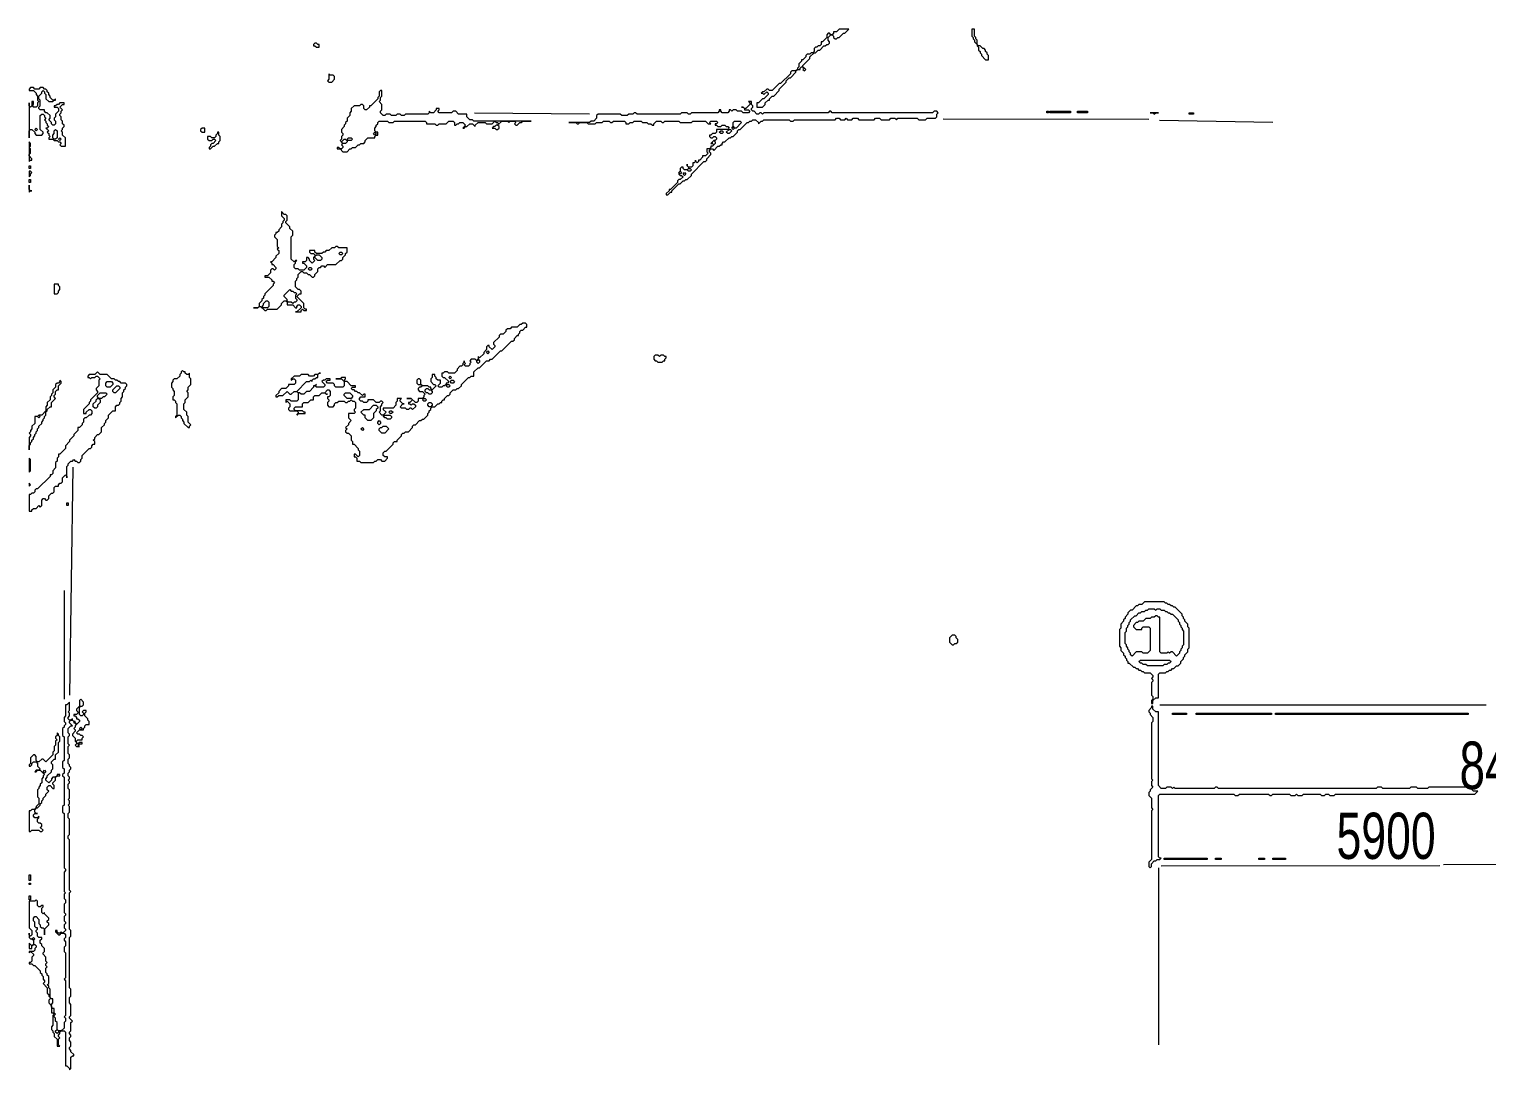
# Model space of a CAD drawing. Extents: x 25 to 4929, y 26 to 3478.
# Drawn here: x 25 to 1070, y 2731 to 3478 of the extents above; entities that cross this region are included whole.
import ezdxf

# ---------------------------------------------------------------- set-up
doc = ezdxf.new("R2010")
doc.units = 0
for name, color, linetype, lineweight in [('OCR_TEXT', 6, 'Continuous', 0), ('TRACE_CURVE', 6, 'Continuous', 0), ('TRACE_STRAIGHT', 5, 'Continuous', 0), ('TRACE_TEXT_SYMBOL', 6, 'Continuous', 0)]:
    doc.layers.add(name, color=color, linetype=linetype, lineweight=lineweight)
doc.styles.add('wqy-unicode', font='wqy-unicode.lff')

msp = doc.modelspace()

# ---------------------------------------------------------------- linework, layer by layer
at = {"layer": 'TRACE_CURVE', "color": 6}
for points in [[(62, 2997), (61, 2996), (61, 2992), (59, 2990), (59, 2989), (60, 2988), (60, 2987), (59, 2986), (57, 2986), (57, 2985), (58, 2985), (59, 2984), (59, 2983), (60, 2983), (61, 2982), (61, 2981), (59, 2979), (58, 2980), (58, 2981), (57, 2981), (56, 2982), (56, 2983), (55, 2982), (54, 2982), (53, 2983), (53, 2984), (54, 2985), (54, 2987), (53, 2988), (54, 2989), (54, 2995), (52, 2993), (51, 2993), (51, 2985), (50, 2984), (50, 2981), (51, 2980), (51, 2979), (50, 2978), (50, 2977), (49, 2976), (49, 2971), (50, 2970), (50, 2953), (49, 2952), (49, 2948), (50, 2947), (50, 2944), (49, 2943), (49, 2942), (50, 2941), (50, 2921), (49, 2920), (49, 2916), (50, 2915), (50, 2876), (51, 2875), (51, 2874), (50, 2873), (50, 2859), (51, 2858), (50, 2857), (50, 2854), (51, 2853)], [(59, 2963), (61, 2963), (60, 2964), (61, 2965), (63, 2965), (63, 2966), (61, 2966), (60, 2965), (59, 2966), (59, 2967), (60, 2968), (63, 2968), (63, 2969), (64, 2970), (63, 2971), (62, 2971), (61, 2972), (60, 2972), (59, 2973), (61, 2975), (64, 2975), (64, 2976), (65, 2977), (65, 2978), (66, 2979), (68, 2979), (68, 2981), (67, 2982), (67, 2983), (65, 2985), (65, 2987), (66, 2988), (66, 2989), (64, 2989), (63, 2988), (64, 2987), (64, 2986), (63, 2985), (62, 2985), (61, 2986), (61, 2991), (62, 2992), (63, 2992), (64, 2993), (64, 2995), (62, 2997)], [(53, 2899), (54, 2900), (54, 2911), (53, 2912), (53, 2915), (54, 2916), (54, 2920), (53, 2921), (54, 2922), (54, 2924), (53, 2925), (54, 2926), (54, 2932), (53, 2933), (53, 2936), (54, 2937), (54, 2938), (53, 2939), (54, 2940), (54, 2941), (53, 2942), (53, 2944), (54, 2945), (54, 2946), (55, 2947), (55, 2948), (54, 2949), (54, 2950), (53, 2951), (53, 2954), (54, 2955), (54, 2957), (53, 2958), (53, 2963), (54, 2964), (53, 2965), (53, 2970), (54, 2971), (54, 2972), (53, 2973), (53, 2976), (55, 2978), (56, 2978), (54, 2980), (54, 2981), (55, 2982), (56, 2982), (57, 2981), (57, 2980), (58, 2980), (59, 2979), (58, 2978), (58, 2977), (57, 2976), (58, 2975), (58, 2974), (56, 2972), (56, 2971), (58, 2969), (58, 2967), (59, 2966), (59, 2965), (58, 2964), (59, 2963)], [(42, 2770), (42, 2763), (41, 2762), (41, 2760), (42, 2759), (42, 2758), (43, 2757), (43, 2755), (45, 2753), (45, 2748), (47, 2748), (46, 2749), (46, 2753), (47, 2754), (46, 2755), (46, 2756), (47, 2757), (47, 2758), (48, 2759), (50, 2759), (51, 2758), (51, 2734), (52, 2734), (54, 2732), (54, 2731), (55, 2732), (55, 2740), (56, 2741), (57, 2741), (57, 2742), (55, 2744), (55, 2745), (54, 2746), (54, 2747), (55, 2748), (55, 2751), (54, 2752), (54, 2754), (55, 2755), (55, 2756), (54, 2757), (54, 2758), (55, 2759), (55, 2765), (56, 2766), (54, 2768), (54, 2769), (55, 2770), (55, 2778), (54, 2779), (54, 2783), (55, 2784), (55, 2789), (54, 2790), (54, 2826), (55, 2827), (55, 2831), (54, 2832), (54, 2858), (55, 2859), (54, 2860), (54, 2896), (53, 2897), (53, 2899)], [(32, 2848), (31, 2849), (31, 2852), (30, 2853), (29, 2852), (25, 2852), (25, 2833), (27, 2831), (27, 2828), (26, 2827), (25, 2828), (25, 2829), (25, 2826), (26, 2825), (27, 2825), (28, 2824), (28, 2821), (27, 2820), (25, 2822), (25, 2818), (27, 2818), (27, 2820), (28, 2821), (29, 2821), (30, 2820), (30, 2819), (29, 2818), (29, 2817), (28, 2816), (25, 2816), (25, 2815), (26, 2816), (28, 2814), (28, 2813), (27, 2812), (27, 2809), (26, 2808), (25, 2808), (25, 2807), (27, 2807), (28, 2806), (29, 2806), (33, 2802), (33, 2801), (34, 2800), (34, 2799), (35, 2798), (35, 2796), (36, 2795), (36, 2794), (35, 2793), (38, 2790), (38, 2786), (39, 2785), (39, 2784), (40, 2783), (40, 2782), (39, 2781), (39, 2779), (41, 2777), (41, 2772), (42, 2772), (43, 2771), (42, 2770)], [(39, 2790), (39, 2791), (38, 2792), (39, 2793), (39, 2798), (38, 2799), (38, 2800), (37, 2801), (37, 2804), (38, 2805), (37, 2806), (37, 2807), (38, 2808), (37, 2809), (37, 2812), (35, 2814), (35, 2815), (36, 2816), (36, 2818), (34, 2820), (34, 2821), (33, 2822), (33, 2824), (34, 2825), (34, 2826), (32, 2826), (31, 2827), (31, 2829), (30, 2830), (30, 2831), (31, 2832), (31, 2833), (30, 2833), (29, 2834), (29, 2837), (28, 2838), (28, 2840), (29, 2841), (30, 2841), (32, 2839), (32, 2836), (33, 2835), (33, 2834), (34, 2833), (35, 2833), (36, 2832), (36, 2828), (36, 2832), (39, 2835), (39, 2836), (38, 2837), (38, 2838), (39, 2839), (39, 2840), (36, 2843), (36, 2844), (35, 2843), (34, 2844), (34, 2847), (35, 2848), (35, 2849), (34, 2849), (33, 2848), (32, 2848)], [(51, 2853), (51, 2851), (50, 2850), (50, 2844), (51, 2843), (51, 2842), (50, 2841), (50, 2838), (51, 2837), (51, 2836), (50, 2835), (50, 2833), (51, 2832), (51, 2831), (49, 2829), (48, 2830), (47, 2829), (46, 2829), (45, 2830), (45, 2831), (44, 2831), (44, 2830), (46, 2828), (47, 2828), (48, 2829), (50, 2829), (51, 2828), (51, 2826), (50, 2825), (50, 2824), (51, 2823), (51, 2820), (50, 2819), (50, 2816), (51, 2815), (51, 2797), (50, 2796), (51, 2795), (51, 2770), (50, 2769), (51, 2768), (51, 2766), (50, 2765), (50, 2761), (48, 2759), (46, 2759), (45, 2760), (45, 2765), (44, 2766), (44, 2768), (43, 2769), (43, 2770), (44, 2771), (43, 2772), (43, 2775), (42, 2775), (41, 2776), (41, 2778), (42, 2779), (42, 2782), (41, 2782), (40, 2783), (40, 2789), (39, 2790)]]:
    msp.add_lwpolyline(points, dxfattribs=at)
for points in [[(61, 2976), (62, 2977), (63, 2976), (62, 2975)], [(27, 2825), (28, 2826), (29, 2825), (28, 2824)], [(44, 2759), (45, 2760), (46, 2759), (46, 2758), (45, 2757), (44, 2758)]]:
    msp.add_lwpolyline(points, close=True, dxfattribs=at)
at = {"layer": 'TRACE_STRAIGHT', "color": 5}
for p, q in [((344.4, 3417.9), (426.9, 3417.1)), ((680.6, 3413.6), (828.1, 3413.3)), ((835.6, 3412.6), (916.9, 3411.3)), ((54.1, 2999.9), (56.6, 3163.6)), ((50, 3075), (50, 2997)), ((836, 2993), (1070, 2993)), ((835, 2876), (835, 2749)), ((836.9, 2877.5), (1036.9, 2877.7)), ((1039.4, 2878.5), (1171.9, 2878.7))]:
    msp.add_line(p, q, dxfattribs=at)
at = {"layer": 'TRACE_TEXT_SYMBOL', "color": 6}
for points in [[(606, 3478), (604, 3476), (602, 3476), (602, 3475), (601, 3474), (600, 3474), (599, 3475), (598, 3475), (597, 3474), (597, 3472), (594, 3469), (593, 3469), (593, 3467), (592, 3466), (591, 3466), (590, 3465), (589, 3465), (588, 3464), (588, 3462), (587, 3461), (586, 3461), (585, 3460), (583, 3460), (582, 3459), (582, 3458), (580, 3456), (579, 3456), (579, 3455), (577, 3453), (577, 3451), (576, 3450), (576, 3449), (575, 3448), (572, 3448), (571, 3447), (571, 3446), (564, 3439), (563, 3439), (558, 3434), (556, 3434), (555, 3435), (554, 3435), (552, 3433), (551, 3433), (550, 3432), (551, 3432), (552, 3431), (554, 3433), (555, 3432), (555, 3431), (552, 3428), (551, 3428), (548, 3425), (547, 3425), (547, 3422), (551, 3422), (553, 3424), (553, 3425), (555, 3427), (556, 3427), (556, 3428), (558, 3430), (559, 3430), (563, 3434)], [(563, 3434), (563, 3435), (568, 3440), (568, 3441), (570, 3443), (571, 3443), (575, 3447), (575, 3448), (576, 3449), (578, 3449), (578, 3450), (579, 3451), (580, 3451), (581, 3450), (580, 3449), (581, 3448), (582, 3449), (580, 3451), (580, 3452), (585, 3457), (585, 3458), (588, 3461), (589, 3461), (591, 3463), (592, 3463), (595, 3466), (596, 3466), (597, 3467), (598, 3467), (599, 3468), (599, 3469), (598, 3470), (598, 3472), (600, 3474), (601, 3474), (602, 3473), (602, 3472), (603, 3471), (604, 3471), (605, 3472), (606, 3472), (609, 3475), (610, 3475), (613, 3478), (606, 3478)], [(26, 3436), (25, 3435), (25, 3434), (28, 3434), (30, 3432), (30, 3431), (31, 3430), (31, 3427), (32, 3426), (31, 3425), (31, 3423), (30, 3422), (28, 3422), (27, 3423), (28, 3424), (28, 3426), (27, 3426), (27, 3423), (26, 3422), (25, 3423), (25, 3425), (25, 3400), (25, 3405), (26, 3406), (27, 3406), (29, 3404), (29, 3403), (30, 3402), (34, 3402), (35, 3403), (35, 3404), (33, 3406), (33, 3416), (34, 3417), (35, 3417), (36, 3416), (36, 3415), (37, 3414), (36, 3413), (37, 3412), (37, 3411), (38, 3410), (38, 3409), (39, 3408), (38, 3407), (37, 3407), (39, 3405), (38, 3404), (39, 3403), (39, 3402), (40, 3401), (39, 3400), (39, 3399), (42, 3399), (43, 3398), (45, 3398), (46, 3397), (47, 3397), (48, 3396), (47, 3395), (48, 3394), (51, 3394), (51, 3400), (49, 3402)], [(44, 3427), (44, 3428), (43, 3427), (42, 3427), (40, 3429), (40, 3430), (39, 3431), (39, 3432), (38, 3433), (38, 3434), (37, 3435), (36, 3435), (35, 3436), (33, 3436), (32, 3435), (29, 3435), (28, 3436), (26, 3436)], [(49, 3402), (49, 3404), (48, 3405), (49, 3406), (49, 3407), (50, 3408), (50, 3409), (49, 3410), (49, 3412), (48, 3413), (48, 3415), (47, 3416), (47, 3417), (48, 3418), (48, 3419), (49, 3420), (47, 3422), (49, 3424), (50, 3424), (50, 3425), (47, 3425), (46, 3424), (45, 3424), (44, 3423), (43, 3423), (43, 3422), (45, 3422), (46, 3421), (46, 3419), (44, 3417), (44, 3415), (43, 3414), (43, 3413), (44, 3412), (44, 3410), (43, 3409), (42, 3409), (41, 3410), (41, 3411), (39, 3413), (40, 3414), (40, 3416), (38, 3418), (37, 3418), (36, 3419), (36, 3420), (33, 3420), (32, 3421), (32, 3422), (33, 3423), (33, 3427), (32, 3428), (32, 3430), (34, 3432), (34, 3433), (35, 3434), (36, 3433), (36, 3432), (37, 3431), (37, 3428), (39, 3426), (42, 3426), (43, 3427), (44, 3427)], [(277, 3434), (276, 3433), (276, 3430), (275, 3429), (275, 3428), (270, 3423), (269, 3423), (269, 3422), (267, 3420), (266, 3420), (265, 3421), (265, 3423), (264, 3424), (263, 3424), (262, 3423), (258, 3423), (256, 3421), (256, 3419), (255, 3418), (255, 3416), (253, 3414), (253, 3412), (252, 3411), (252, 3410), (251, 3409), (251, 3408), (249, 3406), (249, 3404), (250, 3403), (250, 3402), (249, 3401), (249, 3399), (248, 3398), (250, 3396), (249, 3395), (250, 3394), (250, 3393), (249, 3392), (248, 3392), (247, 3393), (246, 3393), (246, 3392), (248, 3392), (250, 3390), (253, 3390), (255, 3392), (256, 3392), (257, 3393), (259, 3393), (261, 3395), (262, 3395), (263, 3396), (265, 3396), (266, 3397), (266, 3398), (268, 3400), (273, 3400), (273, 3401), (274, 3402), (275, 3402), (275, 3404), (274, 3404), (273, 3405), (273, 3407)], [(375, 3409), (377, 3411), (378, 3411), (379, 3412), (385, 3412), (344, 3412), (343, 3413), (341, 3413), (339, 3415), (339, 3417), (333, 3417), (331, 3419), (329, 3419), (328, 3418), (319, 3418), (318, 3419), (319, 3420), (319, 3421), (317, 3421), (317, 3420), (315, 3418), (313, 3418), (312, 3419), (312, 3418), (311, 3417), (295, 3417), (294, 3416), (292, 3416), (291, 3417), (289, 3417), (288, 3416), (285, 3416), (284, 3417), (281, 3417), (280, 3416), (279, 3416), (277, 3418), (277, 3419), (278, 3420), (278, 3424), (276, 3426), (277, 3427), (277, 3429), (278, 3430), (278, 3434), (277, 3434)], [(541, 3426), (542, 3425), (542, 3424), (539, 3421), (538, 3421), (537, 3422), (536, 3422), (537, 3422), (538, 3421), (538, 3420), (541, 3420), (542, 3419), (541, 3418), (537, 3418), (536, 3419), (533, 3419), (532, 3420), (530, 3420), (529, 3419), (528, 3420), (527, 3420), (527, 3419), (526, 3418), (522, 3418), (521, 3419), (521, 3420), (520, 3420), (520, 3419), (519, 3418), (500, 3418), (499, 3417), (498, 3417), (497, 3418), (493, 3418), (492, 3417), (461, 3417), (460, 3418), (459, 3418), (458, 3417), (455, 3417), (454, 3416), (450, 3416), (449, 3417), (433, 3417), (432, 3416), (432, 3414), (430, 3412), (428, 3412), (427, 3411), (412, 3411), (417, 3411), (418, 3410), (419, 3410), (420, 3411), (425, 3411), (426, 3410), (431, 3410), (432, 3411), (436, 3411), (437, 3412), (441, 3412), (442, 3411), (443, 3411), (444, 3412)], [(676, 3417), (677, 3418), (676, 3419), (674, 3419), (673, 3418), (601, 3418), (600, 3419), (599, 3419), (598, 3418), (552, 3418), (551, 3417), (550, 3418), (549, 3418), (548, 3417), (547, 3417), (545, 3419), (544, 3419), (543, 3420), (543, 3421), (544, 3422), (544, 3423), (543, 3424), (543, 3426), (541, 3426)], [(273, 3407), (274, 3408), (274, 3409), (275, 3410), (275, 3411), (276, 3412), (282, 3412), (283, 3411), (286, 3411), (287, 3412), (309, 3412), (310, 3411), (310, 3410), (316, 3410), (317, 3409), (318, 3409), (319, 3410), (324, 3410), (326, 3412), (329, 3412), (330, 3411), (330, 3409), (331, 3409), (332, 3410), (333, 3410), (334, 3411), (336, 3411), (338, 3409), (336, 3407), (337, 3407), (338, 3408), (339, 3408), (341, 3410), (343, 3410), (345, 3408), (345, 3409), (347, 3411), (352, 3411), (353, 3410), (357, 3410), (359, 3412), (360, 3411), (361, 3411), (362, 3410), (361, 3409), (360, 3409), (359, 3408), (358, 3408), (357, 3407), (359, 3407), (360, 3406), (361, 3406), (362, 3407), (362, 3408), (361, 3409), (364, 3412), (368, 3412), (369, 3411), (370, 3412), (373, 3412), (374, 3411), (373, 3410), (374, 3409), (375, 3409)], [(444, 3412), (452, 3412), (453, 3411), (453, 3410), (455, 3410), (456, 3411), (458, 3411), (459, 3412), (464, 3412), (465, 3411), (468, 3411), (469, 3410), (471, 3410), (472, 3409), (473, 3409), (473, 3410), (475, 3412), (478, 3412), (479, 3411), (480, 3411), (481, 3412), (491, 3412), (492, 3411), (500, 3411), (501, 3412), (510, 3412), (512, 3410), (514, 3410), (513, 3411), (514, 3412), (518, 3412), (519, 3411), (518, 3410), (517, 3410), (517, 3409), (518, 3409), (519, 3408), (521, 3408), (522, 3409), (524, 3409), (525, 3408), (526, 3408), (527, 3407), (526, 3406), (518, 3406), (518, 3404), (517, 3403), (515, 3403), (514, 3402), (513, 3402), (513, 3401), (514, 3400), (515, 3400), (516, 3401), (517, 3401), (518, 3400), (518, 3399), (517, 3398), (516, 3398), (514, 3396), (515, 3396), (516, 3395), (515, 3394), (514, 3394)], [(514, 3388), (514, 3389), (513, 3390), (513, 3391), (514, 3392), (515, 3392), (516, 3391), (519, 3394), (520, 3394), (521, 3395), (522, 3395), (522, 3396), (523, 3397), (524, 3397), (527, 3400), (528, 3400), (529, 3401), (530, 3401), (533, 3404), (533, 3405), (534, 3406), (535, 3406), (540, 3411), (541, 3411), (542, 3412), (543, 3412), (544, 3413), (546, 3413), (548, 3411), (548, 3410), (550, 3412), (551, 3412), (552, 3413), (570, 3413), (571, 3412), (573, 3412), (574, 3413), (603, 3413), (604, 3414), (606, 3414), (607, 3413), (610, 3413), (611, 3414), (612, 3413), (615, 3413), (616, 3414), (619, 3414), (620, 3413), (631, 3413), (632, 3414), (635, 3414), (636, 3413), (642, 3413), (643, 3414), (646, 3414), (647, 3413), (648, 3414), (662, 3414), (663, 3413), (668, 3413), (669, 3414), (675, 3414), (676, 3415), (676, 3417)], [(514, 3394), (514, 3393), (513, 3392), (511, 3392), (511, 3390), (512, 3389), (510, 3387), (508, 3387), (508, 3386), (506, 3384), (505, 3384), (505, 3383), (504, 3382), (503, 3383), (503, 3384), (503, 3383), (502, 3382), (501, 3382), (501, 3380), (500, 3379), (498, 3379), (497, 3380), (497, 3381), (497, 3380), (498, 3379), (498, 3378), (497, 3377), (495, 3377), (494, 3378), (494, 3379), (493, 3379), (492, 3378), (492, 3376), (491, 3375), (491, 3374), (492, 3373), (493, 3373), (494, 3372), (492, 3370), (491, 3370), (490, 3369), (490, 3368), (485, 3363), (484, 3363), (484, 3362), (482, 3360), (482, 3359), (483, 3359), (485, 3361), (486, 3361), (486, 3362), (491, 3367), (492, 3367), (494, 3369), (495, 3369), (496, 3370), (497, 3370), (500, 3373), (500, 3374), (509, 3383), (510, 3383), (511, 3384), (511, 3385), (514, 3388)], [(206, 3347), (206, 3344), (208, 3342), (208, 3341), (207, 3340), (207, 3339), (206, 3338), (206, 3336), (204, 3334), (204, 3333), (203, 3332), (202, 3332), (202, 3331), (201, 3330), (201, 3329), (203, 3327), (203, 3322), (204, 3321), (203, 3320), (204, 3319), (204, 3317), (202, 3315), (202, 3314), (199, 3311), (198, 3311), (199, 3310), (199, 3309), (200, 3309), (202, 3307), (202, 3306), (201, 3305), (200, 3306), (199, 3306), (198, 3305), (198, 3303), (196, 3301), (194, 3301), (194, 3300), (197, 3300), (199, 3298), (199, 3297), (200, 3297), (201, 3296), (200, 3295), (200, 3294), (194, 3288), (194, 3287), (193, 3286), (193, 3285), (192, 3284), (192, 3283), (190, 3281), (190, 3279), (189, 3278), (186, 3278), (189, 3278), (190, 3279), (191, 3279), (194, 3276), (195, 3276), (196, 3277), (203, 3277), (206, 3280), (206, 3281)], [(247, 3321), (246, 3322), (245, 3322), (244, 3321), (242, 3321), (240, 3319), (238, 3319), (237, 3318), (236, 3318), (235, 3317), (231, 3317), (230, 3318), (230, 3319), (226, 3319), (226, 3318), (227, 3317), (229, 3317), (230, 3316), (230, 3315), (229, 3314), (229, 3313), (230, 3312), (228, 3310), (226, 3312), (226, 3313), (225, 3314), (224, 3314), (224, 3312), (223, 3311), (221, 3311), (221, 3310), (222, 3310), (224, 3308), (224, 3307), (222, 3305), (219, 3305), (218, 3306), (216, 3306), (215, 3307), (215, 3309), (216, 3310), (216, 3311), (217, 3312), (216, 3312), (215, 3311), (213, 3313), (213, 3329), (214, 3330), (214, 3333), (212, 3335), (212, 3336), (209, 3339), (209, 3340), (210, 3341), (210, 3344), (209, 3345), (208, 3345), (206, 3347)], [(206, 3281), (208, 3283), (209, 3283), (210, 3282), (210, 3280), (214, 3280), (216, 3278), (217, 3278), (217, 3279), (218, 3280), (219, 3280), (220, 3279), (220, 3278), (217, 3275), (216, 3275), (220, 3275), (220, 3276), (221, 3277), (222, 3276), (224, 3276), (224, 3277), (223, 3277), (222, 3278), (222, 3281), (217, 3286), (219, 3288), (220, 3288), (220, 3290), (219, 3291), (218, 3291), (216, 3293), (216, 3297), (217, 3298), (217, 3299), (218, 3300), (218, 3302), (220, 3304), (221, 3304), (222, 3303), (224, 3303), (225, 3302), (226, 3302), (228, 3300), (229, 3300), (230, 3301), (230, 3302), (232, 3304), (232, 3306), (233, 3307), (234, 3307), (235, 3308), (236, 3308), (237, 3307), (239, 3309), (245, 3309), (248, 3312), (249, 3312), (250, 3313), (250, 3314), (252, 3316), (252, 3317), (253, 3318), (253, 3321), (247, 3321)], [(379, 3267), (378, 3266), (377, 3266), (375, 3264), (371, 3264), (370, 3263), (368, 3263), (367, 3262), (367, 3261), (365, 3259), (363, 3259), (362, 3258), (362, 3257), (358, 3253), (358, 3252), (359, 3251), (359, 3250), (357, 3248), (355, 3250), (355, 3251), (354, 3251), (353, 3250), (353, 3248), (351, 3246), (351, 3245), (348, 3242), (347, 3243), (347, 3241), (346, 3240), (345, 3241), (342, 3241), (341, 3240), (342, 3239), (341, 3238), (341, 3237), (340, 3236), (338, 3236), (337, 3237), (338, 3238), (337, 3239), (337, 3240), (337, 3239), (336, 3238), (336, 3237), (335, 3236), (334, 3236), (332, 3234), (332, 3233), (330, 3231), (326, 3231), (325, 3232), (323, 3232), (322, 3231), (321, 3231), (321, 3229), (322, 3228), (323, 3228), (326, 3225), (325, 3224), (324, 3224), (324, 3223), (323, 3222), (322, 3222), (321, 3221)], [(372, 3254), (373, 3255), (373, 3256), (375, 3258), (376, 3258), (376, 3259), (377, 3260), (377, 3261), (378, 3262), (379, 3262), (381, 3264), (382, 3264), (382, 3266), (381, 3267), (379, 3267)], [(279, 3172), (279, 3174), (280, 3175), (281, 3175), (286, 3180), (286, 3181), (287, 3182), (289, 3182), (289, 3183), (292, 3186), (292, 3187), (293, 3188), (294, 3188), (295, 3189), (297, 3189), (300, 3192), (300, 3193), (301, 3194), (302, 3194), (305, 3197), (306, 3197), (307, 3198), (308, 3198), (311, 3201), (311, 3202), (312, 3203), (312, 3204), (313, 3205), (313, 3206), (314, 3207), (316, 3207), (318, 3209), (319, 3209), (320, 3210), (321, 3210), (321, 3211), (322, 3212), (323, 3212), (323, 3213), (325, 3215), (326, 3215), (327, 3216), (327, 3217), (329, 3219), (331, 3219), (332, 3220), (333, 3220), (335, 3222), (335, 3223), (340, 3228), (341, 3228), (342, 3229), (344, 3229), (344, 3232), (347, 3235), (348, 3235), (353, 3240), (355, 3240), (356, 3241), (357, 3241), (363, 3247), (364, 3247), (371, 3254), (372, 3254)], [(74, 3232), (72, 3230), (68, 3230), (67, 3229), (67, 3228), (68, 3228), (69, 3227), (70, 3228), (72, 3228), (73, 3229), (74, 3229), (76, 3227), (75, 3226), (75, 3222), (73, 3220), (73, 3219), (74, 3218), (74, 3217), (69, 3212), (69, 3211), (68, 3210), (68, 3209), (64, 3205), (64, 3202), (66, 3202), (66, 3203), (68, 3205), (69, 3205), (70, 3204), (70, 3202), (69, 3201), (68, 3201), (66, 3199), (65, 3199), (64, 3198), (64, 3196), (63, 3195), (63, 3194), (61, 3192), (60, 3192), (60, 3190), (57, 3187), (57, 3186), (54, 3183), (54, 3182), (51, 3179), (51, 3177), (47, 3173), (46, 3173), (46, 3171), (45, 3170), (45, 3168), (44, 3167), (44, 3163), (42, 3161), (42, 3159), (41, 3158), (40, 3158), (40, 3157), (31, 3148), (30, 3148), (29, 3147), (29, 3146), (28, 3145)], [(80, 3196), (80, 3197), (82, 3199), (82, 3201), (85, 3204), (87, 3204), (87, 3207), (88, 3208), (89, 3208), (90, 3209), (90, 3210), (91, 3211), (91, 3213), (92, 3214), (92, 3217), (93, 3218), (93, 3219), (94, 3220), (94, 3221), (95, 3222), (95, 3223), (94, 3224), (91, 3224), (90, 3225), (89, 3225), (88, 3226), (87, 3226), (86, 3227), (84, 3227), (81, 3230), (76, 3230), (74, 3232)], [(249, 3227), (251, 3225), (251, 3222), (250, 3221), (245, 3221), (244, 3222), (244, 3223), (243, 3224), (239, 3224), (238, 3225), (239, 3226), (241, 3226), (241, 3227), (238, 3227), (237, 3226), (236, 3226), (235, 3225), (237, 3223), (237, 3222), (236, 3221), (231, 3221), (230, 3222), (231, 3223), (230, 3222), (229, 3222), (229, 3221), (226, 3218), (224, 3218), (222, 3216), (220, 3216), (219, 3217), (218, 3217), (217, 3218), (224, 3225), (226, 3225), (227, 3226), (228, 3225), (228, 3226), (229, 3227), (230, 3227), (231, 3228), (232, 3228), (232, 3230), (233, 3231), (234, 3231), (233, 3231), (232, 3230), (230, 3230), (229, 3229), (226, 3229), (225, 3230), (220, 3230), (219, 3229), (215, 3229), (213, 3227), (213, 3226), (214, 3227), (215, 3227), (216, 3226), (216, 3224), (215, 3223), (211, 3223), (211, 3222), (209, 3220)], [(47, 3226), (47, 3225), (46, 3224), (45, 3224), (44, 3223), (44, 3221), (42, 3219), (42, 3217), (41, 3216), (41, 3215), (40, 3214), (40, 3212), (38, 3210), (38, 3208), (37, 3207), (37, 3204), (34, 3201), (32, 3201), (31, 3200), (29, 3200), (29, 3195), (27, 3193), (27, 3191), (26, 3190), (26, 3189), (25, 3188), (26, 3187), (26, 3186), (25, 3185), (25, 3176), (25, 3179), (26, 3180), (26, 3181), (27, 3182), (27, 3183), (28, 3184), (28, 3185), (29, 3186), (29, 3187), (30, 3188), (30, 3189), (31, 3190), (31, 3191), (32, 3192), (32, 3193), (34, 3195), (34, 3196), (35, 3197), (35, 3198), (36, 3199), (36, 3200), (37, 3201), (37, 3203), (38, 3204), (38, 3205), (40, 3207), (41, 3207), (41, 3210), (44, 3213), (43, 3214), (43, 3215), (44, 3216), (44, 3218), (45, 3219)], [(45, 3219), (46, 3219), (46, 3222), (48, 3224), (48, 3225), (47, 3226)], [(296, 3205), (295, 3206), (292, 3206), (291, 3207), (293, 3209), (294, 3209), (293, 3209), (291, 3211), (291, 3212), (292, 3213), (289, 3213), (289, 3211), (288, 3210), (288, 3208), (286, 3206), (279, 3206), (279, 3205), (281, 3203), (279, 3201), (278, 3201), (276, 3203), (277, 3204), (277, 3207), (278, 3208), (278, 3209), (279, 3210), (278, 3211), (277, 3211), (276, 3210), (274, 3210), (272, 3212), (268, 3212), (268, 3211), (267, 3210), (265, 3210), (264, 3211), (263, 3211), (262, 3212), (262, 3213), (263, 3214), (266, 3214), (266, 3216), (265, 3216), (264, 3215), (262, 3217), (261, 3217), (260, 3218), (259, 3218), (258, 3219), (257, 3219), (256, 3220), (257, 3221), (259, 3221), (259, 3222), (256, 3222), (253, 3225), (252, 3225), (251, 3226), (252, 3227), (252, 3228), (249, 3228), (248, 3227), (245, 3227), (249, 3227)], [(321, 3221), (319, 3221), (318, 3222), (320, 3224), (320, 3226), (318, 3226), (317, 3227), (317, 3228), (316, 3229), (316, 3230), (314, 3230), (314, 3228), (313, 3227), (313, 3225), (315, 3223), (316, 3223), (317, 3222), (314, 3219), (313, 3220), (313, 3221), (312, 3221), (311, 3222), (307, 3222), (306, 3223), (306, 3226), (305, 3227), (304, 3227), (303, 3226), (303, 3224), (304, 3223), (306, 3223), (307, 3222), (306, 3221), (305, 3221), (304, 3220), (304, 3219), (305, 3218), (307, 3218), (309, 3216), (308, 3215), (308, 3214), (307, 3213), (304, 3213), (304, 3211), (303, 3210), (302, 3210), (299, 3213), (296, 3213), (299, 3213), (300, 3212), (298, 3210), (297, 3210), (297, 3209), (298, 3209), (299, 3208), (300, 3209), (301, 3209), (302, 3208), (302, 3207), (300, 3205), (299, 3206), (298, 3206), (297, 3205), (296, 3205)], [(209, 3220), (206, 3220), (204, 3218), (204, 3217), (202, 3215), (202, 3214), (203, 3214), (204, 3215), (207, 3215), (210, 3218), (212, 3216), (213, 3216), (215, 3218), (217, 3218), (218, 3217), (218, 3212), (217, 3211), (213, 3211), (212, 3212), (209, 3212), (209, 3210), (210, 3211), (212, 3209), (212, 3207), (211, 3206), (211, 3205), (212, 3204), (217, 3204), (218, 3203), (218, 3202), (217, 3201), (218, 3202), (223, 3202), (223, 3203), (222, 3203), (221, 3204), (216, 3204), (215, 3205), (215, 3206), (216, 3207), (221, 3207), (221, 3209), (222, 3210), (225, 3210), (227, 3212), (229, 3212), (229, 3214), (230, 3215), (233, 3215), (235, 3217), (237, 3217), (238, 3216), (239, 3216), (238, 3216), (237, 3217), (239, 3219), (240, 3219), (241, 3218), (241, 3215), (240, 3214), (239, 3214), (239, 3213), (240, 3212), (240, 3211)], [(240, 3211), (239, 3210), (239, 3208), (240, 3207), (243, 3207), (244, 3208), (244, 3209), (245, 3210), (246, 3210), (247, 3211), (251, 3211), (252, 3210), (253, 3210), (254, 3211), (255, 3211), (256, 3212), (257, 3211), (258, 3211), (259, 3210), (259, 3206), (258, 3205), (258, 3204), (259, 3203), (258, 3202), (254, 3202), (254, 3199), (256, 3197), (254, 3195), (254, 3194), (252, 3192), (253, 3191), (252, 3190), (252, 3189), (253, 3188), (254, 3188), (256, 3186), (256, 3183), (257, 3182), (257, 3180), (258, 3180), (261, 3177), (261, 3176), (262, 3175), (262, 3172), (261, 3171), (259, 3173), (258, 3173), (258, 3171), (259, 3171), (260, 3170), (260, 3168), (262, 3168), (263, 3167), (272, 3167), (273, 3168), (274, 3168), (275, 3169), (277, 3169), (278, 3168), (280, 3168), (282, 3170), (282, 3171), (280, 3171), (279, 3172)], [(28, 3145), (27, 3145), (26, 3144), (25, 3144), (25, 3132), (27, 3132), (27, 3133), (28, 3134), (30, 3134), (32, 3136), (33, 3135), (34, 3136), (34, 3140), (35, 3141), (36, 3141), (37, 3140), (38, 3140), (39, 3141), (39, 3143), (41, 3145), (42, 3145), (43, 3146), (43, 3149), (44, 3150), (46, 3150), (46, 3151), (47, 3152), (48, 3152), (49, 3153), (49, 3156), (51, 3158), (52, 3157), (52, 3156), (52, 3164), (53, 3165), (53, 3166), (55, 3168), (56, 3168), (57, 3169), (58, 3168), (59, 3168), (60, 3167), (61, 3167), (62, 3168), (62, 3169), (63, 3170), (63, 3172), (68, 3177), (69, 3177), (70, 3178), (70, 3179), (71, 3180), (72, 3180), (72, 3182), (71, 3183), (72, 3184), (72, 3185), (74, 3187), (75, 3187), (77, 3189), (77, 3192), (79, 3194), (79, 3195), (80, 3196)], [(825, 3067), (823, 3065), (821, 3065), (820, 3064), (819, 3064), (816, 3061), (815, 3061), (813, 3059), (813, 3058), (811, 3056), (811, 3055), (810, 3054), (810, 3053), (808, 3051), (808, 3048), (807, 3047), (807, 3035), (808, 3034), (808, 3032), (810, 3030), (810, 3029), (811, 3028), (811, 3027), (812, 3026), (812, 3025), (813, 3024), (813, 3023), (814, 3023), (817, 3020), (818, 3020), (819, 3019), (820, 3019), (821, 3018), (822, 3018), (823, 3017), (824, 3017), (825, 3016), (829, 3016), (831, 3014), (831, 3013), (830, 3012), (831, 3011), (831, 3010), (830, 3009), (830, 3000), (831, 2999), (831, 2997), (830, 2996), (830, 2994), (831, 2994), (831, 2996), (833, 2998), (835, 2998), (835, 3015), (836, 3016), (840, 3016), (841, 3017), (842, 3017), (843, 3018), (844, 3018), (845, 3019), (846, 3019), (848, 3021), (849, 3021)], [(849, 3021), (851, 3023), (851, 3024), (853, 3026), (853, 3027), (854, 3028), (854, 3029), (856, 3031), (856, 3033), (857, 3034), (857, 3048), (856, 3049), (856, 3051), (854, 3053), (854, 3054), (853, 3055), (853, 3056), (852, 3057), (852, 3058), (847, 3063), (846, 3063), (845, 3064), (844, 3064), (843, 3065), (842, 3065), (841, 3066), (840, 3066), (839, 3067), (825, 3067)], [(816, 3028), (815, 3029), (815, 3030), (814, 3031), (814, 3032), (813, 3033), (813, 3034), (812, 3035), (812, 3036), (811, 3037), (811, 3045), (812, 3046), (812, 3048), (813, 3049), (813, 3050), (814, 3051), (814, 3052), (815, 3053), (815, 3054), (818, 3057), (819, 3057), (821, 3059), (822, 3059), (823, 3060), (825, 3060), (826, 3061), (827, 3061)], [(827, 3061), (828, 3062), (832, 3062), (833, 3061), (834, 3062), (836, 3062), (837, 3061), (839, 3061), (840, 3060), (841, 3060), (842, 3059), (843, 3059), (844, 3058), (845, 3058), (849, 3054), (849, 3053), (850, 3052), (850, 3051), (851, 3050), (851, 3049), (852, 3048), (852, 3047), (853, 3046), (853, 3036), (852, 3035), (852, 3034), (851, 3033), (851, 3032), (850, 3031), (850, 3030), (848, 3028), (845, 3031), (844, 3031), (843, 3030), (842, 3031), (841, 3030), (837, 3030), (836, 3031), (836, 3056), (835, 3056), (834, 3057), (833, 3057), (832, 3056), (830, 3056), (829, 3055), (826, 3055), (824, 3053), (821, 3053), (820, 3052), (819, 3052), (817, 3050), (817, 3049), (819, 3047), (823, 3047), (823, 3048), (824, 3049), (828, 3049), (829, 3048), (829, 3032), (827, 3030), (824, 3030), (823, 3031), (819, 3031), (816, 3028)], [(830, 2992), (830, 2991), (828, 2989), (828, 2988), (829, 2987), (829, 2986), (831, 2984), (831, 2981), (830, 2980), (830, 2940), (831, 2939), (830, 2938), (830, 2935), (831, 2934), (829, 2932), (829, 2931), (828, 2930), (828, 2928), (830, 2926), (830, 2919), (831, 2918), (830, 2917), (830, 2882), (828, 2880), (828, 2877), (829, 2876), (830, 2877), (830, 2879), (832, 2881), (833, 2881), (834, 2882), (836, 2882), (837, 2883), (836, 2883), (835, 2884), (835, 2928), (836, 2929), (889, 2929), (890, 2928), (892, 2928), (893, 2929), (914, 2929), (915, 2928), (916, 2928), (917, 2929), (929, 2929), (930, 2928), (933, 2928), (934, 2929), (935, 2928), (938, 2928), (939, 2929), (951, 2929), (952, 2928), (954, 2928), (955, 2929), (957, 2929), (958, 2928), (961, 2928), (962, 2929), (1062, 2929), (1064, 2931), (1061, 2931), (1060, 2932)], [(1060, 2932), (1060, 2934), (1029, 2934), (1028, 2933), (1021, 2933), (1020, 2934), (1016, 2934), (1015, 2933), (996, 2933), (995, 2934), (992, 2934), (991, 2933), (878, 2933), (877, 2934), (876, 2934), (875, 2933), (847, 2933), (846, 2934), (845, 2933), (844, 2934), (841, 2934), (840, 2933), (837, 2933), (835, 2935), (835, 2988), (833, 2988), (831, 2990), (831, 2992), (830, 2992)], [(45, 2973), (45, 2971), (44, 2970), (44, 2969), (45, 2968), (44, 2967), (44, 2964), (43, 2963), (43, 2960), (42, 2959), (42, 2957), (37, 2952), (35, 2954), (34, 2954), (32, 2952), (31, 2952), (30, 2953), (30, 2956), (29, 2957), (28, 2957), (26, 2955), (26, 2951), (25, 2950), (25, 2949), (26, 2949), (27, 2950), (27, 2951), (28, 2952), (30, 2952), (31, 2951), (31, 2949), (33, 2947), (32, 2946), (30, 2946), (29, 2945), (30, 2945), (31, 2946), (33, 2946), (36, 2943), (35, 2942), (35, 2941), (34, 2940), (34, 2937), (33, 2936), (33, 2935), (32, 2934), (32, 2933), (31, 2932), (31, 2927), (32, 2926), (32, 2922), (30, 2920), (30, 2919), (29, 2918), (27, 2918), (26, 2917), (25, 2917), (25, 2902), (26, 2902), (27, 2903), (32, 2903), (33, 2902), (34, 2902), (35, 2903)], [(44, 2957), (46, 2959), (46, 2966), (47, 2967), (47, 2970), (46, 2971), (46, 2972), (45, 2973)], [(35, 2903), (33, 2905), (34, 2906), (34, 2907), (33, 2908), (32, 2908), (31, 2909), (31, 2911), (32, 2912), (32, 2913), (31, 2912), (29, 2912), (28, 2913), (28, 2914), (29, 2915), (31, 2915), (30, 2915), (29, 2916), (29, 2918), (30, 2919), (31, 2919), (33, 2921), (33, 2922), (34, 2923), (34, 2924), (35, 2925), (35, 2926), (37, 2928), (37, 2929), (39, 2931), (38, 2932), (38, 2934), (39, 2935), (40, 2935), (42, 2933), (43, 2933), (43, 2935), (42, 2936), (42, 2937), (44, 2939), (44, 2941), (45, 2942), (47, 2942), (47, 2943), (45, 2943), (45, 2942), (44, 2941), (42, 2941), (41, 2940), (41, 2939), (39, 2937), (37, 2939), (37, 2940), (38, 2941), (38, 2942), (41, 2945), (41, 2946), (42, 2947), (42, 2950), (41, 2951), (41, 2952), (43, 2954), (44, 2954), (44, 2957)]]:
    msp.add_lwpolyline(points, dxfattribs=at)
for points in [[(701, 3478), (701, 3473), (702, 3472), (702, 3471), (703, 3470), (703, 3469), (705, 3467), (705, 3466), (706, 3465), (706, 3463), (707, 3462), (707, 3461), (708, 3460), (708, 3459), (711, 3456), (713, 3456), (713, 3459), (712, 3460), (712, 3461), (711, 3462), (711, 3463), (710, 3464), (709, 3464), (707, 3466), (706, 3466), (705, 3467), (705, 3470), (704, 3471), (704, 3472), (703, 3473), (703, 3478)], [(230, 3468), (229, 3467), (229, 3466), (230, 3466), (231, 3465), (233, 3465), (233, 3467), (232, 3467), (231, 3468)], [(240, 3446), (240, 3442), (239, 3441), (240, 3440), (242, 3440), (244, 3442), (244, 3444), (243, 3445), (241, 3445)], [(755, 3419), (756, 3419), (756, 3418), (755, 3418)], [(757, 3419), (772, 3419), (772, 3418), (757, 3418)], [(777, 3419), (784, 3419), (784, 3418), (777, 3418)], [(530, 3411), (531, 3412), (535, 3412), (536, 3411), (532, 3407), (531, 3407), (530, 3408)], [(829, 3418), (831, 3418), (832, 3417), (833, 3418), (835, 3418)], [(857, 3418), (860, 3418), (860, 3417), (857, 3417)], [(29, 3406), (30, 3407), (31, 3406), (30, 3405)], [(43, 3405), (44, 3406), (45, 3405), (45, 3400), (44, 3399), (43, 3399), (42, 3400), (42, 3402), (43, 3403)], [(46, 3399), (47, 3400), (48, 3399), (47, 3398)], [(149, 3407), (148, 3406), (148, 3405), (149, 3404), (151, 3404), (151, 3407)], [(160, 3404), (160, 3403), (159, 3402), (159, 3401), (158, 3400), (156, 3400), (155, 3401), (153, 3401), (153, 3399), (154, 3398), (156, 3398), (157, 3399), (158, 3399), (159, 3398), (157, 3396), (156, 3396), (155, 3395), (155, 3394), (154, 3393), (154, 3392), (155, 3392), (157, 3394), (158, 3394), (160, 3396), (161, 3396), (161, 3397), (162, 3398), (162, 3401), (161, 3402), (161, 3404)], [(251, 3399), (252, 3399), (253, 3398), (253, 3397), (252, 3396), (250, 3396), (249, 3397)], [(253, 3399), (254, 3400), (256, 3400), (257, 3399), (256, 3398), (254, 3398)], [(272, 3403), (273, 3404), (274, 3403), (273, 3402)], [(515, 3397), (516, 3398), (517, 3397), (517, 3396), (516, 3395), (515, 3396)], [(520, 3404), (521, 3405), (522, 3405), (523, 3404), (522, 3403), (521, 3403)], [(527, 3406), (528, 3406), (529, 3405), (527, 3403), (526, 3403), (525, 3404)], [(529, 3407), (530, 3408), (531, 3407), (530, 3406)], [(25, 3397), (25, 3383), (26, 3384), (27, 3384), (27, 3385), (25, 3387), (25, 3388), (26, 3389), (26, 3392), (25, 3393), (26, 3394), (26, 3396)], [(25, 3380), (26, 3380), (26, 3378), (25, 3378)], [(497, 3377), (498, 3378), (499, 3378), (500, 3377), (499, 3376), (498, 3376)], [(25, 3376), (25, 3372), (26, 3373), (26, 3374), (27, 3375), (26, 3376)], [(25, 3370), (26, 3370), (26, 3368), (25, 3368)], [(491, 3375), (492, 3376), (493, 3375), (492, 3374)], [(494, 3374), (495, 3375), (496, 3374), (495, 3373)], [(25, 3366), (25, 3361), (26, 3362), (27, 3362), (26, 3362), (25, 3363)], [(230, 3315), (231, 3316), (233, 3316), (235, 3314), (235, 3313), (234, 3312), (232, 3312), (230, 3314)], [(247, 3317), (248, 3318), (249, 3318), (250, 3317), (249, 3316), (248, 3316)], [(225, 3306), (226, 3307), (227, 3307), (228, 3306), (227, 3305), (226, 3305)], [(43, 3295), (43, 3288), (45, 3288), (46, 3289), (46, 3290), (47, 3291), (47, 3293), (46, 3294), (46, 3295)], [(195, 3283), (196, 3283), (197, 3282), (197, 3279), (196, 3278), (193, 3278), (192, 3279), (193, 3280), (193, 3281)], [(212, 3291), (213, 3290), (214, 3290), (215, 3289), (216, 3289), (217, 3288), (216, 3287), (216, 3285), (217, 3284), (217, 3283), (216, 3282), (215, 3282), (214, 3281), (213, 3282), (211, 3282), (210, 3283), (210, 3284), (208, 3286), (208, 3287)], [(353, 3246), (354, 3247), (355, 3246), (354, 3245)], [(474, 3244), (473, 3243), (473, 3241), (474, 3240), (475, 3240), (476, 3239), (479, 3239), (480, 3240), (481, 3240), (481, 3241), (482, 3242), (482, 3243), (481, 3243), (480, 3244), (478, 3244), (477, 3243), (476, 3244)], [(135, 3233), (134, 3232), (134, 3231), (133, 3230), (133, 3229), (131, 3227), (129, 3227), (128, 3226), (128, 3225), (127, 3224), (127, 3221), (128, 3220), (128, 3219), (129, 3218), (129, 3215), (128, 3214), (128, 3212), (129, 3212), (130, 3211), (130, 3210), (131, 3209), (131, 3201), (130, 3200), (130, 3199), (132, 3201), (133, 3201), (134, 3200), (134, 3199), (135, 3198), (135, 3197), (136, 3196), (136, 3195), (139, 3192), (140, 3192), (140, 3193), (141, 3194), (139, 3196), (139, 3200), (138, 3201), (138, 3203), (136, 3205), (136, 3209), (137, 3210), (137, 3212), (139, 3214), (139, 3217), (138, 3218), (139, 3219), (139, 3221), (141, 3223), (141, 3227), (140, 3228), (140, 3231), (139, 3230), (138, 3230), (137, 3231), (137, 3232), (136, 3232)], [(346, 3240), (347, 3241), (348, 3240), (348, 3239), (347, 3238), (346, 3239)], [(80, 3224), (81, 3225), (84, 3225), (85, 3224), (85, 3223), (83, 3221), (81, 3221), (80, 3222)], [(88, 3222), (89, 3222), (90, 3221), (90, 3220), (87, 3217), (86, 3217), (85, 3218), (85, 3219)], [(324, 3222), (325, 3223), (326, 3223), (327, 3222), (326, 3221), (325, 3221)], [(326, 3228), (327, 3229), (328, 3228), (327, 3227)], [(327, 3225), (328, 3226), (329, 3226), (330, 3225), (329, 3224), (328, 3224)], [(73, 3212), (74, 3213), (75, 3213), (76, 3212), (76, 3210), (74, 3208), (74, 3207), (73, 3206), (72, 3206), (71, 3207), (71, 3209), (73, 3211)], [(76, 3217), (80, 3217), (81, 3216), (79, 3214), (78, 3214), (77, 3213), (75, 3213), (74, 3214), (74, 3215)], [(251, 3216), (252, 3217), (255, 3217), (257, 3215), (257, 3214), (256, 3213), (253, 3213), (251, 3215)], [(307, 3212), (308, 3213), (309, 3213), (310, 3212), (309, 3211), (308, 3211)], [(309, 3219), (310, 3220), (311, 3220), (312, 3219), (313, 3219), (314, 3218), (314, 3217), (313, 3216), (312, 3216), (311, 3217), (310, 3217), (309, 3218)], [(311, 3209), (312, 3210), (313, 3210), (314, 3209), (314, 3208), (313, 3207), (312, 3207), (311, 3208)], [(31, 3200), (32, 3201), (33, 3200), (32, 3199)], [(272, 3208), (274, 3208), (275, 3207), (275, 3206), (274, 3205), (274, 3204), (272, 3202), (272, 3199), (270, 3197), (268, 3197), (266, 3199), (266, 3201), (265, 3201), (263, 3203), (265, 3205), (269, 3205)], [(279, 3200), (280, 3201), (284, 3201), (285, 3200), (285, 3199), (284, 3198), (282, 3198), (281, 3199), (280, 3199)], [(283, 3203), (284, 3204), (285, 3204), (286, 3203), (285, 3202), (284, 3202)], [(263, 3191), (264, 3192), (265, 3191), (264, 3190)], [(275, 3196), (276, 3197), (277, 3196), (277, 3195), (276, 3194), (275, 3195)], [(278, 3192), (279, 3193), (281, 3193), (283, 3191), (280, 3188), (278, 3188), (276, 3190), (276, 3191), (277, 3192)], [(25, 3170), (25, 3160), (26, 3161), (26, 3169)], [(25, 3152), (25, 3150), (26, 3151)], [(52, 3138), (53, 3138), (53, 3136), (52, 3136)], [(687, 3043), (685, 3041), (685, 3038), (687, 3036), (688, 3036), (689, 3037), (690, 3037), (691, 3038), (691, 3040), (690, 3041), (690, 3042), (689, 3043)], [(821, 3024), (822, 3025), (843, 3025), (844, 3024), (843, 3023), (842, 3023), (841, 3022), (839, 3022), (838, 3021), (827, 3021), (826, 3022), (824, 3022), (823, 3023), (822, 3023)], [(845, 2987), (855, 2987), (855, 2986), (845, 2986)], [(862, 2987), (916, 2987), (916, 2986), (862, 2986)], [(919, 2987), (1057, 2987), (1057, 2986), (919, 2986)], [(35, 2945), (36, 2946), (37, 2945), (36, 2944)], [(839, 2883), (870, 2883), (870, 2882), (839, 2882)], [(876, 2883), (880, 2883), (880, 2882), (876, 2882)], [(907, 2883), (911, 2883), (911, 2882), (907, 2882)], [(917, 2883), (926, 2883), (926, 2882), (917, 2882)], [(25, 2871), (26, 2871), (26, 2867), (25, 2867)], [(25, 2865), (26, 2865), (26, 2864), (25, 2864)], [(25, 2856), (26, 2856), (26, 2853), (25, 2853)]]:
    msp.add_lwpolyline(points, close=True, dxfattribs=at)

# ---------------------------------------------------------------- texts
at = {"layer": 'OCR_TEXT', "color": 6, "style": 'wqy-unicode', "width": 0.72}
for s, height, p in [('8400', 34.16, (1050.9, 2932.5)), ('5900', 33.19, (962.7, 2882.4))]:
    msp.add_text(s, height=height, dxfattribs=at).set_placement(p)

doc.saveas('drawing.dxf')
